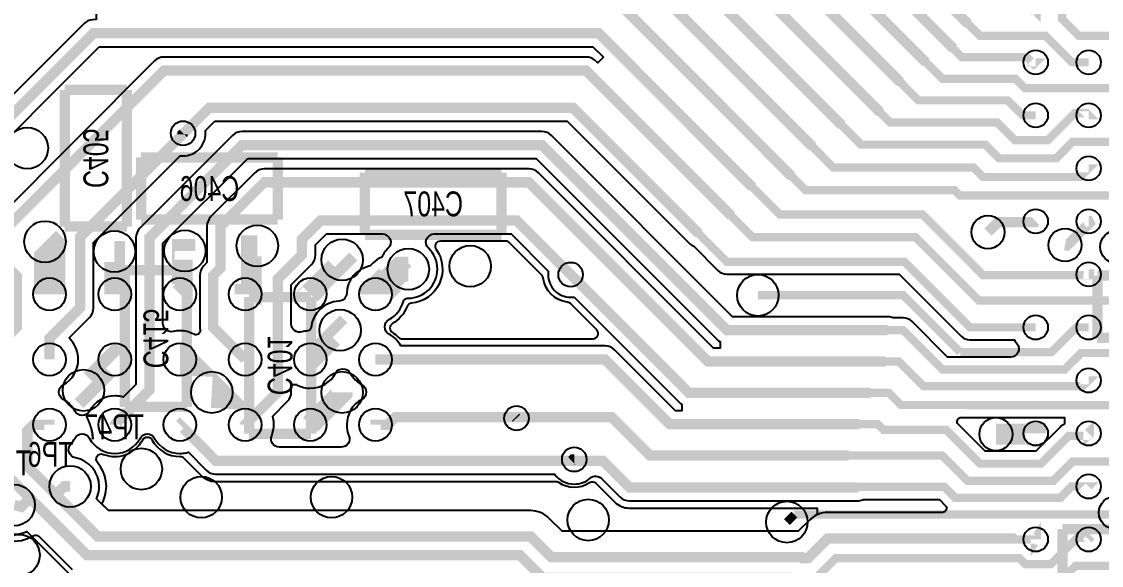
# Model space of a CAD drawing. Extents: x 208 to 378, y -7 to 113.
# Drawn here: x 234.06 to 247.31, y 62.24 to 68.91 of the extents above; entities that cross this region are included whole.
import ezdxf
from ezdxf.enums import TextEntityAlignment as Align

# ---------------------------------------------------------------- set-up
doc = ezdxf.new("R2010")
doc.units = 0
for name, color, linetype in [('ET_TOP', 80, 'CONTINUOUS'), ('PG_SILKSCREEN_BOTTOM', 142, 'CONTINUOUS'), ('PIN_TOP', 141, 'CONTINUOUS'), ('RD_ASSEMBLY_BOTTOM', 212, 'CONTINUOUS'), ('VC_TOP', 43, 'CONTINUOUS')]:
    doc.layers.add(name, color=color, linetype=linetype)

msp = doc.modelspace()

# ---------------------------------------------------------------- linework, layer by layer
at = {"layer": 'ET_TOP'}
for points, format in [([(228.802438, 60.766452, 0.127, 0.127, 0), (228.802438, 61.401198, 0.127, 0.127, 0), (228.167438, 62.036198, 0.127, 0.127, 0), (226.137724, 62.036198, 0.127, 0.127, 0), (223.53778, 64.636396, 0.127, 0.127, 0), (223.53778, 67.624198, 0.127, 0.127, 0), (228.99878, 73.085198, 0.127, 0.127, 0), (243.078508, 73.085198, 0.127, 0.127, 0), (245.50878, 70.654926, 0.127, 0.127, 0), (245.50878, 69.979032, 0.127, 0.127, 0), (245.994174, 69.493638, 0.1016, 0.1016, 0), (246.112538, 69.375274, 0.1016, 0.1016, 0), (246.635016, 69.375274, 0.1016, 0.1016, 0), (246.82958, 69.18071, 0.1016, 0.1016, 0), (246.82958, 68.937632, 0.1016, 0.1016, 0), (247.032018, 68.735194, 0.1016, 0.1016, 0), (247.925336, 68.735194, 0.1016, 0.1016, 0), (248.129552, 68.530724, 0.1016, 0.1016, 0), (248.129552, 68.085208, 0.1016, 0.1016, 0), (248.454672, 67.760088, 0.1016, 0.1016, 0)], "xyseb"), ([(231.202484, 59.166506, 0.127, 0.127, 0), (230.81488, 59.55411, 0.127, 0.127, 0), (230.81488, 60.143898, 0.127, 0.127, 0), (230.60914, 60.349892, 0.127, 0.127, 0), (230.10114, 60.349892, 0.127, 0.127, 0), (229.98938, 60.461398, 0.127, 0.127, 0), (229.98938, 60.962032, 0.127, 0.127, 0), (228.483414, 62.467998, 0.127, 0.127, 0), (226.316794, 62.467998, 0.127, 0.127, 0), (223.96958, 64.815212, 0.127, 0.127, 0), (223.96958, 67.445636, 0.127, 0.127, 0), (229.17785, 72.653398, 0.127, 0.127, 0), (242.890802, 72.653398, 0.127, 0.127, 0), (245.07698, 70.46722, 0.127, 0.127, 0), (245.07698, 69.986398, 0.127, 0.127, 0), (245.773194, 69.290438, 0.1016, 0.1016, 0), (245.97614, 69.087492, 0.1016, 0.1016, 0), (246.467122, 69.087492, 0.127, 0.127, 0), (246.50446, 69.050154, 0.127, 0.127, 0), (246.504714, 69.06006, 0.127, 0.127, 0), (246.50446, 69.06006, 0.127, 0.127, 0)], "xyseb"), ([(228.002338, 64.766444, 0.127, 0.127, 0), (227.804726, 64.766444, 0.127, 0.127, 0), (227.4062, 65.165224, 0.127, 0.127, 0), (227.005134, 65.165224, 0.127, 0.127, 0), (226.80549, 65.364868, 0.127, 0.127, 0), (226.80549, 65.731898, 0.127, 0.127, 0), (226.62388, 65.913508, 0.127, 0.127, 0), (226.62388, 66.938398, 0.127, 0.127, 0), (227.34778, 67.662298, 0.127, 0.127, 0), (227.34778, 67.957446, 0.127, 0.127, 0), (228.54158, 69.151246, 0.127, 0.127, 0), (228.54158, 69.984112, 0.127, 0.127, 0), (230.77932, 72.221598, 0.127, 0.127, 0), (242.70462, 72.221598, 0.127, 0.127, 0), (244.64518, 70.281292, 0.127, 0.127, 0), (244.64518, 69.910198, 0.127, 0.127, 0), (245.671594, 68.884038, 0.1016, 0.1016, 0), (245.820438, 68.735194, 0.1016, 0.1016, 0), (246.62511, 68.735194, 0.1016, 0.1016, 0), (246.95023, 68.410074, 0.1016, 0.1016, 0), (247.154446, 68.410074, 0.1016, 0.1016, 0)], "xyseb"), ([(228.802438, 64.766444, 0.127, 0.127, 0), (228.604318, 64.766444, 0.127, 0.127, 0), (228.205792, 65.165224, 0.127, 0.127, 0), (227.804726, 65.165224, 0.127, 0.127, 0), (227.604828, 65.364868, 0.127, 0.127, 0), (227.604828, 67.182492, 0.127, 0.127, 0), (228.00818, 67.58559, 0.127, 0.127, 0), (228.00818, 67.908678, 0.127, 0.127, 0), (228.99878, 68.899278, 0.127, 0.127, 0), (228.99878, 69.830442, 0.127, 0.127, 0), (230.95839, 71.789798, 0.127, 0.127, 0), (242.518692, 71.789798, 0.127, 0.127, 0), (244.21338, 70.09511, 0.127, 0.127, 0), (244.21338, 69.859398, 0.127, 0.127, 0), (245.493794, 68.579238, 0.1016, 0.1016, 0), (245.599966, 68.473066, 0.1016, 0.1016, 0), (246.394478, 68.473066, 0.1016, 0.1016, 0), (246.481092, 68.386452, 0.1016, 0.1016, 0), (246.504714, 68.410074, 0.1016, 0.1016, 0), (246.50446, 68.410074, 0.1016, 0.1016, 0)], "xyseb"), ([(229.602284, 64.766444, 0.127, 0.127, 0), (229.40391, 64.766444, 0.127, 0.127, 0), (229.005384, 65.16497, 0.127, 0.127, 0), (228.604318, 65.16497, 0.127, 0.127, 0), (228.40442, 65.364868, 0.127, 0.127, 0), (228.40442, 65.795398, 0.127, 0.127, 0), (228.30028, 65.899792, 0.127, 0.127, 0), (228.30028, 66.455798, 0.127, 0.127, 0), (228.68128, 66.836798, 0.127, 0.127, 0), (228.83749, 66.836798, 0.127, 0.127, 0), (229.43058, 67.430142, 0.127, 0.127, 0), (229.43058, 69.651626, 0.127, 0.127, 0), (231.137206, 71.357998, 0.127, 0.127, 0), (242.33378, 71.357998, 0.127, 0.127, 0), (243.70792, 69.984112, 0.127, 0.127, 0), (243.70792, 69.859398, 0.127, 0.127, 0), (245.15826, 68.409312, 0.1016, 0.1016, 0), (245.359936, 68.207636, 0.1016, 0.1016, 0), (246.257826, 68.207636, 0.1016, 0.1016, 0), (246.37111, 68.094098, 0.1016, 0.1016, 0), (247.48871, 68.094098, 0.1016, 0.1016, 0), (247.804686, 68.410074, 0.1016, 0.1016, 0)], "xyseb"), ([(246.50446, 67.760088, 0.1016, 0.1016, 0), (246.345964, 67.760088, 0.1016, 0.1016, 0), (246.162068, 67.943984, 0.1016, 0.1016, 0), (245.065804, 67.943984, 0.1016, 0.1016, 0), (244.842792, 68.166996, 0.127, 0.127, 0), (242.08359, 70.926198, 0.127, 0.127, 0), (231.316022, 70.926198, 0.127, 0.127, 0), (229.91318, 69.52361, 0.127, 0.127, 0), (229.91318, 68.02501, 0.127, 0.127, 0)], "xyseb"), ([(230.371396, 67.448176, 0.127, 0.127, 0), (230.371396, 68.143882, 0.127, 0.127, 0), (230.37038, 68.144898, 0.127, 0.127, 0), (230.37038, 69.351398, 0.127, 0.127, 0), (231.51338, 70.494398, 0.127, 0.127, 0), (241.897662, 70.494398, 0.127, 0.127, 0), (244.59692, 67.795394, 0.1016, 0.1016, 0), (244.720872, 67.671442, 0.1016, 0.1016, 0), (246.03329, 67.671442, 0.1016, 0.1016, 0), (246.249444, 67.455288, 0.1016, 0.1016, 0), (246.654574, 67.455288, 0.1016, 0.1016, 0), (246.98706, 67.788028, 0.1016, 0.1016, 0), (247.12676, 67.788028, 0.1016, 0.1016, 0), (247.1547, 67.760088, 0.1016, 0.1016, 0), (247.154446, 67.760088, 0.1016, 0.1016, 0)], "xyseb"), ([(230.815642, 68.034154, 0.127, 0.127, 0), (230.815642, 69.15912, 0.127, 0.127, 0), (231.71912, 70.062598, 0.127, 0.127, 0), (241.700304, 70.062598, 0.127, 0.127, 0), (244.12321, 67.639692, 0.1016, 0.1016, 0), (244.362224, 67.400678, 0.1016, 0.1016, 0), (245.887494, 67.400678, 0.1016, 0.1016, 0), (246.055388, 67.232784, 0.1016, 0.1016, 0), (246.755412, 67.232784, 0.1016, 0.1016, 0), (246.95912, 67.436492, 0.1016, 0.1016, 0), (247.480836, 67.436492, 0.1016, 0.1016, 0), (247.804686, 67.760088, 0.1016, 0.1016, 0)], "xyseb"), ([(231.201468, 67.437254, 0.127, 0.127, 0), (231.201468, 68.91274, 0.127, 0.127, 0), (231.91978, 69.630798, 0.127, 0.127, 0), (241.509804, 69.630798, 0.127, 0.127, 0), (243.765578, 67.375532, 0.1016, 0.1016, 0), (244.019832, 67.121024, 0.1016, 0.1016, 0), (245.740174, 67.121024, 0.1016, 0.1016, 0), (245.857014, 67.004184, 0.1016, 0.1016, 0), (247.048528, 67.004184, 0.1016, 0.1016, 0), (247.1547, 67.110102, 0.1016, 0.1016, 0), (247.154446, 67.110102, 0.1016, 0.1016, 0)], "xyseb"), ([(247.804686, 67.110102, 0.1016, 0.1016, 0), (247.470422, 66.775838, 0.1016, 0.1016, 0), (247.112282, 66.775838, 0.1016, 0.1016, 0), (247.111774, 66.775584, 0.1016, 0.1016, 0), (245.576344, 66.775584, 0.1016, 0.1016, 0), (245.510558, 66.84137, 0.1016, 0.1016, 0), (243.67998, 66.84137, 0.1016, 0.1016, 0), (243.5098, 67.01155, 0.127, 0.127, 0), (241.322098, 69.198998, 0.127, 0.127, 0), (232.281984, 69.198998, 0.127, 0.127, 0), (231.621584, 68.538598, 0.127, 0.127, 0), (231.621584, 68.013834, 0.127, 0.127, 0)], "xyseb"), ([(247.154446, 65.81013, 0.127, 0.127, 0), (247.1547, 65.81013, 0.127, 0.127, 0), (247.154446, 65.800224, 0.1016, 0.1016, 0), (245.857776, 65.800224, 0.1016, 0.1016, 0), (245.11381, 66.54419, 0.1016, 0.1016, 0), (243.362988, 66.54419, 0.1016, 0.1016, 0), (243.028216, 66.87947, 0.127, 0.127, 0), (241.13998, 68.767198, 0.127, 0.127, 0), (234.94238, 68.767198, 0.127, 0.127, 0), (233.18978, 67.014598, 0.127, 0.127, 0), (233.18978, 64.52743, 0.127, 0.127, 0), (232.80243, 64.14008, 0.127, 0.127, 0), (232.80243, 63.966344, 0.127, 0.127, 0)], "xyseb"), ([(233.602276, 64.766444, 0.127, 0.127, 0), (233.60253, 64.766444, 0.127, 0.127, 0), (234.00258, 65.166748, 0.127, 0.127, 0), (234.00258, 65.782698, 0.127, 0.127, 0), (233.87558, 65.909698, 0.127, 0.127, 0), (233.87558, 66.379598, 0.127, 0.127, 0), (235.80598, 68.309998, 0.127, 0.127, 0), (240.98631, 68.309998, 0.127, 0.127, 0), (242.770406, 66.525902, 0.1016, 0.1016, 0), (243.031518, 66.26479, 0.1016, 0.1016, 0), (245.031768, 66.26479, 0.1016, 0.1016, 0), (245.807484, 65.489328, 0.1016, 0.1016, 0), (247.48363, 65.489328, 0.1016, 0.1016, 0), (247.804686, 65.81013, 0.1016, 0.1016, 0)], "xyseb"), ([(236.03458, 67.5259, 0.127, 0.127, 0), (236.361986, 67.852798, 0.127, 0.127, 0), (240.82502, 67.852798, 0.127, 0.127, 0), (242.370356, 66.307716, 0.1016, 0.1016, 0), (242.71351, 65.964562, 0.1016, 0.1016, 0), (244.893084, 65.964562, 0.1016, 0.1016, 0), (245.697756, 65.160144, 0.1016, 0.1016, 0), (246.50446, 65.160144, 0.1016, 0.1016, 0)], "xyseb"), ([(235.202476, 63.966344, 0.127, 0.127, 0), (235.202476, 63.966598, 0.127, 0.127, 0), (235.628688, 64.39281, 0.127, 0.127, 0), (235.628688, 66.259202, 0.127, 0.127, 0), (236.765338, 67.395598, 0.127, 0.127, 0), (240.44402, 67.395598, 0.127, 0.127, 0), (242.715796, 65.124076, 0.127, 0.127, 0), (244.686582, 65.124076, 0.1016, 0.1016, 0), (244.878606, 65.124076, 0.1016, 0.1016, 0), (245.36019, 64.642492, 0.1016, 0.1016, 0), (246.85879, 64.642492, 0.1016, 0.1016, 0), (247.06199, 64.845438, 0.1016, 0.1016, 0), (247.499886, 64.845438, 0.1016, 0.1016, 0), (247.804686, 65.160144, 0.1016, 0.1016, 0)], "xyseb"), ([(247.154446, 64.510158, 0.1016, 0.1016, 0), (247.1547, 64.510158, 0.1016, 0.1016, 0), (247.08358, 64.439292, 0.1016, 0.1016, 0), (245.126002, 64.439292, 0.1016, 0.1016, 0), (244.825266, 64.740028, 0.1016, 0.1016, 0), (244.663976, 64.740028, 0.127, 0.127, 0), (242.48364, 64.740028, 0.127, 0.127, 0), (240.285016, 66.938398, 0.127, 0.127, 0), (237.03788, 66.938398, 0.127, 0.127, 0), (236.499908, 66.400426, 0.127, 0.127, 0), (236.499908, 65.885822, 0.127, 0.127, 0), (236.412024, 65.797938, 0.127, 0.127, 0), (236.412024, 65.157096, 0.127, 0.127, 0), (236.802422, 64.766444, 0.127, 0.127, 0)], "xyseb"), ([(240.79708, 65.808098, 0.127, 0.127, 0), (240.783872, 65.820798, 0.127, 0.127, 0), (242.249198, 64.355726, 0.127, 0.127, 0), (244.47881, 64.355726, 0.1016, 0.1016, 0), (244.705124, 64.355726, 0.1016, 0.1016, 0), (244.852698, 64.208152, 0.1016, 0.1016, 0), (245.664228, 64.208152, 0.1016, 0.1016, 0), (245.664736, 64.207644, 0.1016, 0.1016, 0), (247.502172, 64.207644, 0.1016, 0.1016, 0), (247.804686, 64.510158, 0.1016, 0.1016, 0)], "xyseb"), ([(238.402368, 64.766444, 0.127, 0.127, 0), (241.21999, 64.766444, 0.127, 0.127, 0), (242.014756, 63.971678, 0.127, 0.127, 0), (244.345968, 63.971678, 0.1016, 0.1016, 0), (244.568472, 63.971678, 0.1016, 0.1016, 0), (244.636798, 63.903098, 0.1016, 0.1016, 0), (245.404894, 63.903098, 0.1016, 0.1016, 0), (245.819676, 63.488316, 0.1016, 0.1016, 0), (246.570246, 63.488316, 0.1016, 0.1016, 0), (246.911368, 63.829692, 0.1016, 0.1016, 0), (247.133872, 63.829692, 0.127, 0.127, 0), (247.154446, 63.850266, 0.127, 0.127, 0), (247.1547, 63.860172, 0.127, 0.127, 0), (247.154446, 63.859918, 0.127, 0.127, 0)], "xyseb"), ([(247.804686, 63.209932, 0.1016, 0.1016, 0), (247.804686, 63.210186, 0.1016, 0.1016, 0), (247.490742, 63.513716, 0.1016, 0.1016, 0), (246.956834, 63.513716, 0.1016, 0.1016, 0), (246.720106, 63.276988, 0.1016, 0.1016, 0), (245.669562, 63.276988, 0.1016, 0.1016, 0), (245.359428, 63.587376, 0.1016, 0.1016, 0), (244.208808, 63.587376, 0.127, 0.127, 0), (241.773456, 63.587376, 0.127, 0.127, 0), (241.30254, 64.058292, 0.127, 0.127, 0), (240.120932, 64.058292, 0.127, 0.127, 0)], "xyseb"), ([(247.154446, 63.209932, 0.1016, 0.1016, 0), (247.1547, 63.210186, 0.1016, 0.1016, 0), (246.947182, 63.210186, 0.1016, 0.1016, 0), (246.806212, 63.069216, 0.1016, 0.1016, 0), (245.518686, 63.069216, 0.1016, 0.1016, 0), (245.385082, 63.20282, 0.1016, 0.1016, 0), (244.320822, 63.20282, 0.1016, 0.1016, 0), (244.315742, 63.19774, 0.127, 0.127, 0), (241.517932, 63.19774, 0.127, 0.127, 0), (241.19078, 63.524892, 0.127, 0.127, 0), (240.80978, 63.524892, 0.127, 0.127, 0)], "xyseb"), ([(234.683046, 62.18682), (234.278424, 62.591442, 0.345258), (234.2007, 62.60084, -0.829385), (233.615484, 63.249556, 0.218002)], "xyb"), ([(234.187492, 63.041784, 0.127, 0.127, 0), (234.862624, 62.366398, 0.127, 0.127, 0), (240.17478, 62.366398, 0.127, 0.127, 0), (240.45418, 62.086998, 0.127, 0.127, 0), (243.52631, 62.086998, 0.1016, 0.1016, 0), (243.808758, 62.086998, 0.1016, 0.1016, 0), (244.052598, 62.330838, 0.1016, 0.1016, 0), (246.305324, 62.330838, 0.1016, 0.1016, 0), (246.378476, 62.257432, 0.1016, 0.1016, 0), (246.691912, 62.257432, 0.1016, 0.1016, 0), (247.014746, 62.580266, 0.1016, 0.1016, 0), (247.13438, 62.580266, 0.1016, 0.1016, 0), (247.1547, 62.5602, 0.1016, 0.1016, 0), (247.154446, 62.559946, 0.1016, 0.1016, 0)], "xyseb"), ([(234.48899, 63.099188, 0.127, 0.127, 0), (234.993434, 62.594998, 0.127, 0.127, 0), (240.30559, 62.594998, 0.127, 0.127, 0), (240.55959, 62.340998, 0.127, 0.127, 0), (243.63172, 62.340998, 0.127, 0.127, 0), (243.64442, 62.328298, 0.127, 0.127, 0), (243.708682, 62.328298, 0.127, 0.127, 0), (243.952522, 62.572138, 0.127, 0.127, 0), (246.226076, 62.572138, 0.127, 0.127, 0), (246.238776, 62.559438, 0.1016, 0.1016, 0), (246.495062, 62.559438, 0.127, 0.127, 0), (246.503952, 62.559438, 0.127, 0.127, 0), (246.50446, 62.5602, 0.127, 0.127, 0), (246.50446, 62.559946, 0.127, 0.127, 0)], "xyseb"), ([(233.201972, 60.367672, 0.254, 0.254, 0), (233.604816, 59.964066, 0.1524, 0.1524, 0), (233.60253, 59.966606, 0.1524, 0.1524, 0), (233.602276, 59.966352, 0.1524, 0.1524, 0)], "xyseb"), ([(247.804686, 62.559946, 0.1016, 0.1016, 0), (247.804686, 62.5602, 0.1016, 0.1016, 0), (247.479566, 62.23508, 0.1016, 0.1016, 0), (246.993918, 62.23508, 0.1016, 0.1016, 0), (246.784114, 62.025276, 0.1016, 0.1016, 0), (244.387624, 62.025276, 0.1016, 0.1016, 0), (244.260624, 61.898276, 0.127, 0.127, 0), (243.585746, 61.223398, 0.127, 0.127, 0), (240.37798, 61.223398, 0.127, 0.127, 0)], "xyseb"), ([(233.969052, 62.624208, 0.088335), (234.091988, 62.646052), (234.122468, 62.657228), (234.637834, 62.141608, 0.198912)], "xyb")]:
    msp.add_lwpolyline(points, format=format, dxfattribs=at)
for points in [[(232.350564, 69.033644), (234.975146, 69.033644), (234.975146, 68.936108), (234.928664, 68.932044, 0.177433), (234.825286, 68.884292), (233.072686, 67.131692, 0.198958), (233.024172, 67.014598), (233.024172, 66.327274, -0.667352), (232.850944, 66.255392), (232.631488, 66.474848), (232.631488, 66.605404), (232.644696, 66.619882, 0.188044), (232.762044, 66.920872), (232.762044, 68.114164, 0.127089), (232.825544, 68.360544, 0.414214), (232.317036, 68.869052), (232.309416, 68.869052), (232.287826, 68.868798), (232.236772, 68.919852)], [(235.01096, 68.601844), (241.0714, 68.601844), (241.199416, 68.473574), (241.130328, 68.404486), (241.094514, 68.43522, 0.180065), (240.98631, 68.475352), (235.80598, 68.475352, 0.198913), (235.688886, 68.427092), (233.758486, 66.496692, 0.198958), (233.709972, 66.379598), (233.709972, 65.909698, 0.198958), (233.758486, 65.792604), (233.836972, 65.714118), (233.836972, 65.235328), (233.70667, 65.104518), (233.679238, 65.110614, 0.055055), (233.602276, 65.11925, 0.0817), (233.489246, 65.100708, -0.512684), (233.355388, 65.196974), (233.355388, 66.946018)], [(236.430566, 67.687444), (240.75644, 67.687444), (242.253262, 66.190622, 0.086317), (242.299744, 66.15811), (242.307618, 66.1543), (242.60556, 65.856612, 0.19887), (242.71351, 65.811908), (244.829838, 65.811908), (245.589806, 65.052194, 0.198913), (245.697756, 65.007236), (246.243094, 65.007236, 0.044898), (246.27459, 64.96304, -0.640478), (246.197628, 64.7954), (245.423436, 64.7954), (244.986556, 65.232026, 0.198913), (244.878606, 65.276984), (244.750844, 65.276984), (244.742462, 65.279778, 0.086358), (244.686582, 65.289684), (242.784376, 65.289684), (240.561114, 67.512692, 0.198913), (240.44402, 67.560952), (236.765338, 67.560952, 0.198913), (236.648244, 67.512692), (235.511594, 66.376296, 0.198958), (235.46308, 66.259202), (235.46308, 64.46139), (235.306362, 64.304672), (235.279184, 64.310768, 0.054839), (235.202476, 64.31915, 0.275753), (234.891834, 64.13373, -0.5975), (234.713018, 64.13373, 0.146619), (234.569762, 64.276986, -0.5975), (234.569762, 64.455802, 0.275753), (234.755182, 64.766444, 0.177282), (234.67187, 64.994282), (234.641644, 65.029842), (234.893612, 65.28181, 0.198913), (234.941872, 65.398904), (234.941872, 66.199004), (236.006386, 67.263772), (236.028738, 67.262756, 0.010764), (236.040676, 67.262502, 0.414214), (236.318044, 67.53987, 0.010535), (236.31779, 67.551554), (236.316774, 67.573906)], [(236.833918, 67.230244), (240.37544, 67.230244), (242.598702, 65.006982, 0.025574), (242.611402, 64.995806), (242.630198, 64.980566), (242.630198, 64.905636), (242.55222, 64.905636), (240.40211, 67.055492, 0.198913), (240.285016, 67.103752), (237.03788, 67.103752, 0.198913), (236.920786, 67.055492), (236.382814, 66.51752, 0.198958), (236.3343, 66.400426), (236.3343, 65.954402), (236.29493, 65.915032, 0.198958), (236.246416, 65.797938), (236.246416, 65.157096, 0.044411), (236.24921, 65.127886, -0.635155), (236.17428, 65.074546, 0.12786), (236.002322, 65.11925, 0.059306), (235.919518, 65.109344, -0.484964), (235.794296, 65.20815), (235.794296, 66.190622)], [(237.79988, 66.305684), (238.488728, 66.305684, -0.67509), (238.558832, 66.130932, 0.09605), (238.4806, 66.020188, 0.108437), (238.374936, 65.952624), (238.335312, 65.913), (238.321342, 65.909698, 0.338204), (238.049816, 65.578482, -0.391504), (237.952534, 65.480692, 0.371149), (237.613698, 65.162684, -0.356362), (237.567978, 65.117472, 0.049298), (237.499906, 65.10401, -0.504013), (237.368588, 65.201292), (237.368588, 65.682368), (237.617, 65.930526, 0.198913), (237.66526, 66.04762), (237.66526, 66.171318)], [(239.121696, 66.305684), (240.065306, 66.305684), (240.521998, 65.849246), (240.520474, 65.826132, 0.017193), (240.519712, 65.807082, 0.414214), (240.79708, 65.529714, 0.016949), (240.815876, 65.530222), (240.838736, 65.532), (242.132104, 64.238632, 0.025574), (242.144804, 64.227456), (242.1636, 64.212216), (242.1636, 64.137032), (242.083336, 64.137032), (241.337084, 64.883538, 0.198958), (241.21999, 64.932052), (238.714026, 64.932052, 0.148011), (238.569754, 65.076832, -0.596518), (238.569754, 65.255902, 0.209828), (238.744252, 65.479422, -0.351622), (238.795052, 65.517776, 0.007137), (238.805212, 65.517522, 0.414214), (239.16132, 65.87363, 0.204553), (239.051592, 66.130932, -0.67509)], [(240.002314, 66.217292), (239.198404, 66.217292, 0.610757), (239.146588, 66.116708, -0.578552), (238.843566, 65.456308, 0.28425), (238.790226, 65.416176, -0.170627), (238.610902, 65.206626, 0.564569), (238.609124, 65.097914, -0.059773), (238.681514, 65.039494, 0.201752), (238.72698, 65.020444), (241.071908, 65.020444, 0.668357), (241.116866, 65.128902), (240.795048, 65.45072, 0.167805), (240.75771, 65.468754, -0.347953), (240.458752, 65.767712, 0.169255), (240.440464, 65.805304), (240.047272, 66.198496, 0.199423)], [(237.368588, 64.457326), (237.43158, 64.457326), (237.442502, 64.451992, 0.118066), (237.602268, 64.413638, 0.275753), (237.91291, 64.599058, -0.5975), (238.091726, 64.599058, 0.146619), (238.234982, 64.455802, -0.5975), (238.234982, 64.276986, 0.275753), (238.049562, 63.966344, 0.098754), (238.076486, 63.830962, -0.534703), (237.98276, 63.6905), (237.22203, 63.6905, -0.534703), (237.128304, 63.830962, 0.098754), (237.155228, 63.966344, 0.055231), (237.146592, 64.04356), (237.140496, 64.070738), (237.320328, 64.250316, 0.198913), (237.368588, 64.36741)], [(245.59133, 64.055244), (245.654068, 64.055244, 0.017476), (245.664736, 64.054736), (246.857012, 64.054736), (246.857012, 63.975488), (246.832628, 63.960502, 0.060949), (246.803418, 63.937642), (246.507, 63.641224), (245.882922, 63.641224), (245.555516, 63.96863, -0.667889)], [(234.662726, 63.728346, 0.061663), (234.713018, 63.798958, -0.5975), (234.891834, 63.798958, 0.275753), (235.202476, 63.613538, 0.275946), (235.512864, 63.798958, -0.596518), (235.691934, 63.798958, 0.275946), (236.002322, 63.613538, 0.054311), (236.078268, 63.62192), (236.1057, 63.627762), (236.323632, 63.408306, 0.199759), (236.44098, 63.359284), (240.59896, 63.359284, 0.236068), (240.841276, 63.238126, 0.178916), (241.038126, 63.311024, -0.391806), (241.176048, 63.305436), (241.400838, 63.080646, 0.198958), (241.517932, 63.032132), (244.315742, 63.032132, 0.102537), (244.381528, 63.045848), (244.39118, 63.049912), (245.321836, 63.049912), (245.394988, 62.97676, -0.669349), (245.359174, 62.889892), (243.952522, 62.889892, 0.198912), (243.727732, 62.796928), (243.58981, 62.658752), (240.691162, 62.658752), (240.53038, 62.819788, 0.198912), (240.30559, 62.912752), (235.125006, 62.912752), (234.978956, 63.059056), (234.989624, 63.089282, 0.086462), (235.010706, 63.209678, 0.361525), (234.719368, 63.559944, -0.588916)], [(235.546646, 63.781686, -0.598734), (235.658406, 63.781686, 0.278019), (236.005116, 63.575946), (236.005878, 63.575946, -0.199), (236.050836, 63.557404), (236.26064, 63.345822, 0.199406), (236.440472, 63.270892), (240.613184, 63.270892, -0.151726), (240.649252, 63.259716, 0.30425), (241.028474, 63.256414, -0.354722), (241.10823, 63.248286), (241.338354, 63.018162, 0.198904), (241.517932, 62.94374), (243.821712, 62.94374), (243.821712, 62.863222), (243.795804, 62.848744, 0.067584), (243.727732, 62.796928), (243.58981, 62.658752), (240.691162, 62.658752), (240.53038, 62.819788, 0.198912), (240.30559, 62.912752), (235.125006, 62.912752), (235.044742, 62.99327), (235.05922, 63.025274, 0.29437), (234.989624, 63.502032, -0.782924), (235.06049, 63.60287, 0.37941)]]:
    msp.add_lwpolyline(points, format="xyb", close=True, dxfattribs=at)
for points, const_width in [([(236.03458, 67.5259), (234.776518, 66.267584), (234.776518, 65.398904), (234.402376, 65.024762), (234.402376, 64.766444)], 0.127), ([(236.040676, 67.53987), (236.03458, 67.533774), (236.03458, 67.5259)], 0.127), ([(240.79708, 65.808098), (240.133886, 66.471292), (237.7313, 66.471292), (237.499906, 66.239898), (237.499906, 66.04762), (237.203234, 65.750948), (237.203234, 64.36741), (236.802422, 63.966598), (236.802422, 63.966344)], 0.127), ([(245.91899, 66.326766), (246.042434, 66.45021), (246.494554, 66.45021), (246.50446, 66.460116)], 0.127), ([(246.864378, 66.16954), (246.888254, 66.164206), (247.164352, 66.440304), (247.1547, 66.460116), (247.154446, 66.460116)], 0.127), ([(234.346496, 66.209926), (234.4039, 66.152522), (234.4039, 65.566544), (234.402376, 65.566544), (234.402376, 65.56629)], 0.381), ([(236.802422, 65.56629), (236.802422, 65.566544), (236.877352, 65.566544), (236.877352, 66.159888), (236.952536, 66.159888)], 0.254), ([(235.199174, 66.090038), (235.200698, 66.090038), (235.200698, 65.566544), (235.202476, 65.566544), (235.202476, 65.56629)], 0.254), ([(236.062774, 66.097404), (236.062774, 66.115438), (236.032548, 66.115438), (236.032548, 65.566544), (236.002576, 65.566544), (236.002322, 65.56629)], 0.254), ([(237.993174, 65.988438), (238.001048, 65.980564), (237.594648, 65.574418), (237.602522, 65.566544), (237.602268, 65.56629)], 0.254), ([(238.805212, 65.87363), (238.709708, 65.87363), (238.581692, 65.745614)], 0.3048), ([(238.581692, 65.745614), (238.402368, 65.566544), (238.402368, 65.56629)], 0.381), ([(238.805212, 65.87363), (238.761016, 65.91808), (238.58855, 65.745614), (238.581692, 65.745614)], 0.1016), ([(240.79708, 65.807082), (240.79708, 65.808098)], 0.127), ([(245.579392, 64.854328), (244.880638, 65.553336), (243.094764, 65.553336)], 0.1016), ([(237.967774, 65.124838), (237.965996, 65.126616), (237.6043, 64.76492), (237.602522, 64.766444), (237.602268, 64.766444)], 0.254), ([(247.154446, 65.160144), (247.003824, 65.160144), (246.698262, 64.854328), (245.579392, 64.854328)], 0.1016), ([(235.202476, 64.766444), (235.200952, 64.767968), (234.819698, 64.386714), (234.818174, 64.388238)], 0.3048), ([(236.392974, 64.362838), (236.406944, 64.362076), (236.002576, 64.766444), (236.002322, 64.766444)], 0.381), ([(237.993174, 64.362838), (237.993174, 64.35725), (237.602268, 63.966344)], 0.254), ([(233.602276, 63.966344), (233.60253, 63.966598), (233.792014, 63.966598), (233.87558, 63.882778), (233.87558, 63.353442), (234.187492, 63.041784)], 0.127), ([(234.402376, 63.966344), (234.402376, 63.966598), (234.204764, 63.966598), (234.12958, 63.891414), (234.12958, 63.458598), (234.48899, 63.099188)], 0.127), ([(240.80978, 63.524892), (236.44098, 63.524892), (236.002576, 63.966598), (236.002322, 63.966344)], 0.127), ([(240.120932, 64.058292), (238.643414, 64.058292), (238.55172, 63.966598), (238.402368, 63.966598), (238.402368, 63.966344)], 0.127), ([(240.132616, 64.046354), (240.120932, 64.058292)], 0.127), ([(246.016272, 63.850012), (246.504714, 63.850012), (246.504714, 63.860172), (246.50446, 63.860172), (246.50446, 63.859918)], 0.254), ([(240.80978, 63.524892), (240.826036, 63.540894), (240.841276, 63.540894)], 0.127), ([(234.48899, 63.099188), (234.48899, 63.118492), (234.582208, 63.21171), (234.654598, 63.209678)], 0.127), ([(234.187492, 63.041784), (234.139486, 63.041784), (234.056936, 62.95898), (233.969052, 62.980316)], 0.127), ([(243.45138, 62.772798), (243.54282, 62.864238)], 0.1016), ([(243.54282, 62.864238), (247.48363, 62.864238), (247.48363, 62.887606)], 0.1016)]:
    msp.add_lwpolyline(points, dxfattribs=dict(at, const_width=const_width))
at = {"layer": 'PG_SILKSCREEN_BOTTOM', "const_width": 0.127}
for points in [[(234.58932, 66.395092), (234.58932, 68.071492)], [(234.58932, 68.071492), (235.35132, 68.071492)], [(235.35132, 68.071492), (235.35132, 66.395092)], [(235.52658, 67.243198), (237.20298, 67.243198)], [(235.52658, 66.481198), (235.52658, 67.243198)], [(237.20298, 67.243198), (237.20298, 66.481198)], [(238.272574, 67.055238), (239.948974, 67.055238)], [(238.272574, 66.293238), (238.272574, 67.055238)], [(239.948974, 67.055238), (239.948974, 66.293238)], [(237.20298, 66.481198), (235.52658, 66.481198)], [(235.35132, 66.395092), (234.58932, 66.395092)], [(239.948974, 66.293238), (238.272574, 66.293238)], [(235.326174, 64.185038), (235.326174, 65.861438)], [(235.326174, 65.861438), (236.088174, 65.861438)], [(236.088174, 65.861438), (236.088174, 64.185038)], [(247.26138, 65.795398), (248.93778, 65.795398)], [(247.26138, 65.033398), (247.26138, 65.795398)], [(236.850174, 65.531238), (237.612174, 65.531238)], [(236.850174, 63.854838), (236.850174, 65.531238)], [(237.612174, 65.531238), (237.612174, 63.854838)], [(248.93778, 65.033398), (247.26138, 65.033398)], [(236.088174, 64.185038), (235.326174, 64.185038)], [(237.612174, 63.854838), (236.850174, 63.854838)], [(246.832374, 62.686438), (248.508774, 62.686438)], [(246.832374, 61.924438), (246.832374, 62.686438)]]:
    msp.add_lwpolyline(points, dxfattribs=at)
at = {"layer": 'PIN_TOP'}
for centre, radius in [((246.50446, 68.410074), 0.149987), ((247.154446, 68.410074), 0.149987), ((246.50446, 67.760088), 0.149987), ((247.154446, 67.760088), 0.149987), ((236.040676, 67.53987), 0.149987), ((247.154446, 67.110102), 0.149987), ((246.50446, 66.460116), 0.149987), ((247.154446, 66.460116), 0.149987), ((240.79708, 65.807082), 0.149987), ((247.154446, 65.81013), 0.149987), ((234.402376, 65.56629), 0.200025), ((235.202476, 65.56629), 0.200025), ((236.002322, 65.56629), 0.200025), ((236.802422, 65.56629), 0.200025), ((237.602268, 65.56629), 0.200025), ((238.402368, 65.56629), 0.200025), ((246.50446, 65.160144), 0.149987), ((247.154446, 65.160144), 0.149987), ((234.402376, 64.766444), 0.200025), ((235.202476, 64.766444), 0.200025), ((236.002322, 64.766444), 0.200025), ((236.802422, 64.766444), 0.200025), ((237.602268, 64.766444), 0.200025), ((238.402368, 64.766444), 0.200025), ((247.154446, 64.510158), 0.149987), ((234.402376, 63.966344), 0.200025), ((235.202476, 63.966344), 0.200025), ((236.002322, 63.966344), 0.200025), ((236.802422, 63.966344), 0.200025), ((237.602268, 63.966344), 0.200025), ((238.402368, 63.966344), 0.200025), ((240.132616, 64.046354), 0.149987), ((246.50446, 63.859918), 0.149987), ((247.154446, 63.859918), 0.149987), ((240.841276, 63.540894), 0.149987), ((247.154446, 63.209932), 0.149987), ((246.50446, 62.559946), 0.149987), ((247.154446, 62.559946), 0.149987)]:
    msp.add_circle(centre, radius, dxfattribs=at)
at = {"layer": 'VC_TOP'}
for centre, radius in [((234.12958, 67.357498), 0.254), ((245.91899, 66.326766), 0.2032), ((234.346496, 66.209926), 0.254), ((236.952536, 66.159888), 0.254), ((235.199174, 66.090038), 0.254), ((236.062774, 66.097404), 0.254), ((246.864378, 66.16954), 0.2032), ((247.499378, 66.147696), 0.2032), ((237.993174, 65.988438), 0.254), ((238.805212, 65.87363), 0.254), ((239.56518, 65.909698), 0.254), ((243.094764, 65.553336), 0.254), ((237.967774, 65.124838), 0.254), ((234.818174, 64.388238), 0.254), ((236.392974, 64.362838), 0.254), ((237.993174, 64.362838), 0.254), ((246.016272, 63.850012), 0.2032), ((235.52912, 63.423292), 0.254), ((234.654598, 63.209678), 0.254), ((233.969052, 62.980316), 0.254), ((236.26318, 63.077598), 0.254), ((237.86338, 63.077598), 0.254), ((247.48363, 62.887606), 0.2032), ((241.01298, 62.798198), 0.254), ((243.45138, 62.772798), 0.254), ((234.02798, 62.366398), 0.254)]:
    msp.add_circle(centre, radius, dxfattribs=at)

# ---------------------------------------------------------------- texts
at = {"layer": 'RD_ASSEMBLY_BOTTOM', "text_generation_flag": 2, "width": 0.75}
for s, p in [('C405', (234.81792, 67.233292)), ('C415', (235.554774, 65.023238)), ('C401', (237.078774, 64.693038))]:
    msp.add_text(s, height=0.3048, rotation=270, dxfattribs=at).set_placement(p, align=Align.CENTER)
for s, p in [('C406', (236.36478, 66.709798)), ('C407', (239.110774, 66.521838)), ('TP47', (235.19638, 63.788798)), ('TP6', (234.416346, 63.450216)), ('TP7', (233.895138, 63.346076))]:
    msp.add_text(s, height=0.3048, dxfattribs=at).set_placement(p, align=Align.CENTER)

doc.saveas('drawing.dxf')
